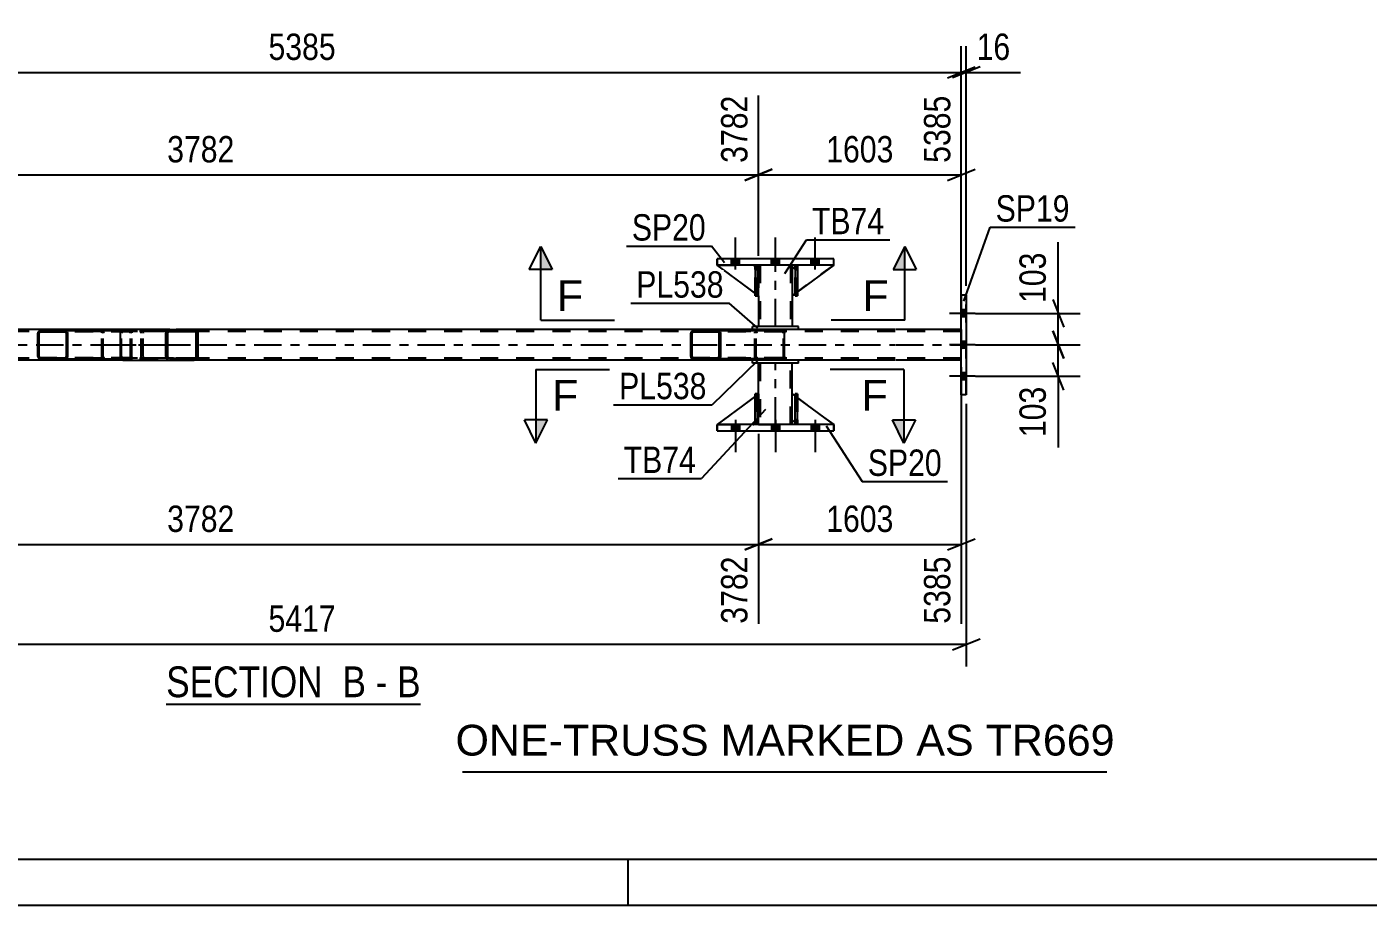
# Model space of a CAD drawing. Header units: millimetres. Extents: x 0 to 594, y 0 to 420.
# Drawn here: x 108.7 to 254.4, y 0 to 95.4 of the extents above; entities that cross this region are included whole.
import ezdxf

# ---------------------------------------------------------------- set-up
doc = ezdxf.new("R2010")
doc.units = ezdxf.units.MM
doc.linetypes.add('DXK_LINE_DOT2', pattern=[3.9198, 1.9599, -1.9599])
doc.linetypes.add('DXK_LINE_DOT3', pattern=[5.9187, 2.979, -0.9799, 0.9799, -0.9799])
doc.styles.add('Arial', font='arial.ttf', dxfattribs={"height": 0.2})
doc.styles.add('Arial Narrow', font='ARIALN.TTF', dxfattribs={"height": 0.2})

# ---------------------------------------------------------------- blocks, each defined once
blk = doc.blocks.new('Unknown-570345951-1135')
at = {"color": 5, "linetype": 'Continuous'}
for p, q in [((5, 5), (589, 5)), ((174, 0), (174, 5)), ((0, 0), (594, 0))]:
    blk.add_line(p, q, dxfattribs=at)
blk = doc.blocks.new('Unknown-570345951-12 - 5354')
at = {"color": 6, "linetype": 'Continuous'}
blk.add_line((123.8, 21.84), (151.44, 21.84), dxfattribs=at)
at = {"color": 0, "linetype": 'Continuous'}
for points in [[(141.91, 22.59), (141.91, 26.09), (123.8, 26.09), (123.8, 22.59)], [(145.51, 22.59), (145.51, 26.09), (142.96, 26.09), (142.96, 22.59)], [(147.84, 22.59), (147.84, 26.09), (146.56, 26.09), (146.56, 22.59)], [(151.44, 22.59), (151.44, 26.09), (148.89, 26.09), (148.89, 22.59)]]:
    blk.add_wipeout(points, dxfattribs=at)
at = {"color": 7, "linetype": 'Continuous', "style": 'Arial Narrow'}
for s, p in [('SECTION ', (123.8, 22.59)), ('B', (142.96, 22.59)), ('B', (148.89, 22.59)), ('-', (146.56, 22.59))]:
    blk.add_text(s, height=3.34, dxfattribs=at).set_placement(p)
blk = doc.blocks.new('Part-570345951-5423 - 5354')
at = {"color": 2, "linetype": 'Continuous'}
for p, q in [((192.5, 62.87), (187.5, 62.87)), ((187.5, 62.53), (187.5, 62.87)), ((192.5, 62.53), (192.5, 62.87)), ((192.5, 62.53), (187.5, 62.53))]:
    blk.add_line(p, q, dxfattribs=at)
blk = doc.blocks.new('Part-570345951-5364 - 5354')
at = {"linetype": 'Continuous'}
h = blk.add_hatch(dxfattribs=at)
h.set_pattern_fill('', scale=0.7, style=0, pattern_type=0)
h.set_pattern_definition([(45, (127.2339, 62.2849), (-1.5715, 1.5715), [])])
h.paths.add_polyline_path([(127.27, 62.13), (127.23, 62.28), (127.14, 62.41), (127.01, 62.5), (126.85, 62.53), (124.19, 62.53), (124.03, 62.5), (123.9, 62.41), (123.81, 62.28), (123.77, 62.13), (123.77, 59.6), (123.81, 59.45), (123.9, 59.32), (124.03, 59.23), (124.19, 59.2), (126.85, 59.2), (127.01, 59.23), (127.14, 59.32), (127.23, 59.45), (127.27, 59.6)])
h.paths.add_polyline_path([(127.04, 59.52), (126.99, 59.46), (126.93, 59.41), (126.85, 59.4), (124.19, 59.4), (124.11, 59.41), (124.05, 59.46), (124, 59.52), (123.98, 59.6), (123.98, 62.13), (124, 62.21), (124.05, 62.27), (124.11, 62.32), (124.19, 62.33), (126.85, 62.33), (126.93, 62.32), (126.99, 62.27), (127.04, 62.21), (127.06, 62.13), (127.06, 59.6)])
at = {"color": 2, "linetype": 'Continuous'}
for p, q in [((118.85, 62.13), (118.87, 62.28)), ((118.85, 59.6), (118.85, 62.13)), ((118.87, 62.28), (118.92, 62.41)), ((118.92, 62.41), (118.99, 62.5)), ((118.99, 62.5), (119.08, 62.53)), ((124.19, 62.53), (119.08, 62.53)), ((123.81, 62.28), (123.77, 62.13)), ((123.77, 59.6), (123.77, 62.13)), ((123.98, 62.13), (124, 62.21)), ((123.98, 59.6), (123.98, 62.13)), ((124, 62.21), (124.05, 62.27)), ((124.19, 62.53), (124.03, 62.5)), ((124.05, 62.27), (124.11, 62.32)), ((124.11, 62.32), (124.19, 62.33)), ((124.19, 62.53), (126.85, 62.53)), ((124.19, 62.33), (126.85, 62.33)), ((127.01, 62.5), (126.85, 62.53)), ((126.85, 62.33), (126.93, 62.32)), ((126.93, 62.32), (126.99, 62.27)), ((126.99, 62.27), (127.04, 62.21)), ((127.04, 62.21), (127.06, 62.13)), ((127.06, 59.6), (127.06, 62.13)), ((127.27, 62.13), (127.23, 62.28)), ((127.27, 59.6), (127.27, 62.13)), ((118.87, 59.45), (118.85, 59.6)), ((118.92, 59.32), (118.87, 59.45)), ((118.99, 59.23), (118.92, 59.32)), ((119.08, 59.2), (118.99, 59.23)), ((119.08, 59.2), (124.19, 59.2)), ((123.77, 59.6), (123.81, 59.45)), ((124, 59.52), (123.98, 59.6)), ((124.05, 59.46), (124, 59.52)), ((124.03, 59.23), (124.19, 59.2)), ((124.11, 59.41), (124.05, 59.46)), ((124.19, 59.4), (124.11, 59.41)), ((124.19, 59.4), (126.85, 59.4)), ((124.19, 59.2), (126.85, 59.2)), ((126.93, 59.41), (126.85, 59.4)), ((126.85, 59.2), (127.01, 59.23)), ((126.99, 59.46), (126.93, 59.41)), ((127.04, 59.52), (126.99, 59.46)), ((127.06, 59.6), (127.04, 59.52)), ((127.23, 59.45), (127.27, 59.6))]:
    blk.add_line(p, q, dxfattribs=at)
at = {"color": 7, "linetype": 'DXK_LINE_DOT2'}
for p, q in [((118.97, 62.21), (118.96, 62.13)), ((118.96, 59.6), (118.96, 62.13)), ((119, 62.27), (118.97, 62.21)), ((119.03, 62.32), (119, 62.27)), ((119.08, 62.33), (119.03, 62.32)), ((126.85, 62.33), (119.08, 62.33)), ((120.06, 62.33), (120.06, 62.53)), ((120.89, 62.53), (121.05, 62.5)), ((120.97, 62.32), (120.89, 62.33)), ((121.04, 62.27), (120.97, 62.32)), ((121.08, 62.21), (121.04, 62.27)), ((121.1, 62.13), (121.08, 62.21)), ((121.1, 59.6), (121.1, 62.13)), ((121.28, 62.28), (121.31, 62.13)), ((121.31, 59.6), (121.31, 62.13)), ((126.85, 62.53), (124.19, 62.53)), ((118.96, 59.6), (118.97, 59.52)), ((118.97, 59.52), (119, 59.46)), ((119, 59.46), (119.03, 59.41)), ((119.03, 59.41), (119.08, 59.4)), ((126.85, 59.4), (119.08, 59.4)), ((120.06, 59.2), (120.06, 59.4)), ((120.89, 59.4), (120.97, 59.41)), ((121.05, 59.23), (120.89, 59.2)), ((120.97, 59.41), (121.04, 59.46)), ((121.04, 59.46), (121.08, 59.52)), ((121.08, 59.52), (121.1, 59.6)), ((121.31, 59.6), (121.28, 59.45)), ((124.19, 59.2), (126.85, 59.2))]:
    blk.add_line(p, q, dxfattribs=at)
at = {"color": 7, "linetype": 'DXK_LINE_DOT3'}
blk.add_line((116.82, 60.87), (125.52, 60.87), dxfattribs=at)
at = {"color": 7, "linetype": 'DXK_LINE_DOT2'}
for centre, start, end in [((120.9, 62.12), 23.8494, 68.8059), ((120.9, 59.61), 291.1941, 336.1506)]:
    blk.add_arc(centre, 0.41, start, end, dxfattribs=at)
at = {"color": 2, "linetype": 'Continuous'}
for centre, start, end in [((124.18, 62.12), 111.1941, 156.1506), ((126.86, 62.12), 23.8494, 68.8059), ((124.18, 59.61), 203.8494, 248.8059), ((126.86, 59.61), 291.1941, 336.1506)]:
    blk.add_arc(centre, 0.41, start, end, dxfattribs=at)
blk = doc.blocks.new('Part-570345951-5375 - 5354')
at = {"color": 2, "linetype": 'Continuous'}
for p, q in [((188.16, 69.53), (188.16, 69.03)), ((191.83, 69.53), (191.83, 69.03)), ((188.16, 66.2), (188.16, 62.87)), ((191.83, 66.2), (191.83, 62.87))]:
    blk.add_line(p, q, dxfattribs=at)
at = {"color": 7, "linetype": 'DXK_LINE_DOT2'}
for p, q in [((191.83, 69.53), (188.16, 69.53)), ((188.16, 69.03), (188.16, 66.2)), ((188.36, 69.53), (188.36, 62.87)), ((191.63, 69.53), (191.63, 62.87)), ((191.83, 69.03), (191.83, 66.2)), ((191.83, 62.87), (188.16, 62.87))]:
    blk.add_line(p, q, dxfattribs=at)
at = {"color": 7, "linetype": 'DXK_LINE_DOT3'}
blk.add_line((190, 62.87), (190, 69.53), dxfattribs=at)
blk = doc.blocks.new('Part-570345951-5385 - 5354')
at = {"linetype": 'Continuous'}
h = blk.add_hatch(dxfattribs=at)
h.set_pattern_fill('', scale=0.7, style=0, pattern_type=0)
h.set_pattern_definition([(45, (113.0795, 62.2255), (-1.5715, 1.5715), [])])
h.paths.add_polyline_path([(113.1, 62.12), (113.08, 62.23), (113.02, 62.31), (112.93, 62.37), (112.82, 62.39), (110.14, 62.39), (110.03, 62.37), (109.94, 62.31), (109.88, 62.23), (109.86, 62.12), (109.86, 59.61), (109.88, 59.5), (109.94, 59.42), (110.03, 59.36), (110.14, 59.34), (112.82, 59.34), (112.93, 59.36), (113.02, 59.42), (113.08, 59.5), (113.1, 59.61)])
h.paths.add_polyline_path([(112.95, 59.56), (112.92, 59.51), (112.87, 59.48), (112.82, 59.47), (110.14, 59.47), (110.08, 59.48), (110.04, 59.51), (110.01, 59.56), (110, 59.61), (110, 62.12), (110.01, 62.17), (110.04, 62.22), (110.08, 62.25), (110.14, 62.26), (112.82, 62.26), (112.87, 62.25), (112.92, 62.22), (112.95, 62.17), (112.96, 62.12), (112.96, 59.61)])
at = {"color": 2, "linetype": 'Continuous'}
for p, q in [((109.88, 62.23), (109.86, 62.12)), ((109.86, 59.61), (109.86, 62.12)), ((110, 62.12), (110.01, 62.17)), ((110, 59.61), (110, 62.12)), ((110.01, 62.17), (110.04, 62.22)), ((110.14, 62.39), (110.03, 62.37)), ((110.04, 62.22), (110.08, 62.25)), ((110.08, 62.25), (110.14, 62.26)), ((110.14, 62.39), (112.82, 62.39)), ((110.14, 62.26), (112.82, 62.26)), ((118.91, 62.39), (112.82, 62.39)), ((112.93, 62.37), (112.82, 62.39)), ((112.82, 62.26), (112.87, 62.25)), ((112.87, 62.25), (112.92, 62.22)), ((112.92, 62.22), (112.95, 62.17)), ((112.95, 62.17), (112.96, 62.12)), ((112.96, 59.61), (112.96, 62.12)), ((113.1, 62.12), (113.08, 62.23)), ((113.1, 59.61), (113.1, 62.12)), ((109.86, 59.61), (109.88, 59.5)), ((110.01, 59.56), (110, 59.61)), ((110.04, 59.51), (110.01, 59.56)), ((110.03, 59.36), (110.14, 59.34)), ((110.08, 59.48), (110.04, 59.51)), ((110.14, 59.47), (110.08, 59.48)), ((110.14, 59.47), (112.82, 59.47)), ((110.14, 59.34), (112.82, 59.34)), ((112.87, 59.48), (112.82, 59.47)), ((112.82, 59.34), (112.93, 59.36)), ((112.82, 59.34), (118.91, 59.34)), ((112.92, 59.51), (112.87, 59.48)), ((112.95, 59.56), (112.92, 59.51)), ((112.96, 59.61), (112.95, 59.56)), ((113.08, 59.5), (113.1, 59.61))]:
    blk.add_line(p, q, dxfattribs=at)
at = {"color": 7, "linetype": 'DXK_LINE_DOT2'}
for p, q in [((112.82, 62.39), (110.14, 62.39)), ((119.77, 62.26), (110.14, 62.26)), ((116.81, 62.12), (116.83, 62.23)), ((116.81, 59.61), (116.81, 62.12)), ((116.97, 62.17), (116.95, 62.12)), ((116.95, 59.61), (116.95, 62.12)), ((117, 62.22), (116.97, 62.17)), ((116.99, 62.37), (117.1, 62.39)), ((117.04, 62.25), (117, 62.22)), ((117.1, 62.26), (117.04, 62.25)), ((119.77, 62.39), (118.91, 62.39)), ((119.77, 62.39), (119.88, 62.37)), ((119.83, 62.25), (119.77, 62.26)), ((119.88, 62.22), (119.83, 62.25)), ((119.91, 62.17), (119.88, 62.22)), ((119.92, 62.12), (119.91, 62.17)), ((119.92, 59.61), (119.92, 62.12)), ((120.04, 62.23), (120.06, 62.13)), ((120.06, 62.13), (120.06, 62.12)), ((120.06, 59.61), (120.06, 62.12)), ((119.77, 59.47), (110.14, 59.47)), ((110.14, 59.34), (112.82, 59.34)), ((116.83, 59.5), (116.81, 59.61)), ((116.95, 59.61), (116.97, 59.56)), ((116.97, 59.56), (117, 59.51)), ((117.1, 59.34), (116.99, 59.36)), ((117, 59.51), (117.01, 59.5)), ((117.01, 59.5), (117.04, 59.48)), ((117.04, 59.48), (117.1, 59.47)), ((119.77, 59.34), (118.91, 59.34)), ((119.77, 59.47), (119.83, 59.48)), ((119.88, 59.36), (119.77, 59.34)), ((119.83, 59.48), (119.88, 59.51)), ((119.88, 59.51), (119.91, 59.56)), ((119.91, 59.56), (119.92, 59.61)), ((120.06, 59.61), (120.04, 59.5))]:
    blk.add_line(p, q, dxfattribs=at)
at = {"color": 2, "linetype": 'Continuous'}
for centre, start, end in [((110.13, 62.11), 110.7583, 155.68), ((112.83, 62.11), 24.32, 69.2417), ((110.13, 59.62), 204.32, 249.2417), ((112.83, 59.62), 290.7583, 335.68)]:
    blk.add_arc(centre, 0.276, start, end, dxfattribs=at)
at = {"color": 7, "linetype": 'DXK_LINE_DOT2'}
for centre, start, end in [((117.09, 62.11), 110.7583, 155.68), ((119.79, 62.11), 24.32, 69.2417), ((117.09, 59.62), 204.32, 249.2417), ((119.79, 59.62), 290.7583, 335.68)]:
    blk.add_arc(centre, 0.276, start, end, dxfattribs=at)
blk = doc.blocks.new('Part-570345951-5377 - 5354')
at = {"linetype": 'Continuous'}
h = blk.add_hatch(dxfattribs=at)
h.set_pattern_fill('', scale=0.7, style=0, pattern_type=0)
h.set_pattern_definition([(45, (184.0246, 62.2255), (-1.5715, 1.5715), [])])
h.paths.add_polyline_path([(184.05, 62.12), (184.02, 62.23), (183.96, 62.31), (183.87, 62.37), (183.76, 62.39), (181.08, 62.39), (180.98, 62.37), (180.88, 62.31), (180.82, 62.23), (180.8, 62.12), (180.8, 59.61), (180.82, 59.5), (180.88, 59.42), (180.98, 59.36), (181.08, 59.34), (183.76, 59.34), (183.87, 59.36), (183.96, 59.42), (184.02, 59.5), (184.05, 59.61)])
h.paths.add_polyline_path([(183.89, 59.56), (183.86, 59.51), (183.82, 59.48), (183.76, 59.47), (181.08, 59.47), (181.03, 59.48), (180.98, 59.51), (180.95, 59.56), (180.94, 59.61), (180.94, 62.12), (180.95, 62.17), (180.98, 62.22), (181.03, 62.25), (181.08, 62.26), (183.76, 62.26), (183.82, 62.25), (183.86, 62.22), (183.89, 62.17), (183.9, 62.12), (183.9, 59.61)])
at = {"color": 2, "linetype": 'Continuous'}
for p, q in [((180.82, 62.23), (180.8, 62.12)), ((180.8, 59.61), (180.8, 62.12)), ((180.94, 62.12), (180.95, 62.17)), ((180.94, 59.61), (180.94, 62.12)), ((180.95, 62.17), (180.98, 62.22)), ((181.08, 62.39), (180.98, 62.37)), ((180.98, 62.22), (181.03, 62.25)), ((181.03, 62.25), (181.08, 62.26)), ((181.08, 62.39), (183.76, 62.39)), ((181.08, 62.26), (183.76, 62.26)), ((190.72, 62.39), (183.76, 62.39)), ((183.87, 62.37), (183.76, 62.39)), ((183.76, 62.26), (183.82, 62.25)), ((183.82, 62.25), (183.86, 62.22)), ((183.86, 62.22), (183.89, 62.17)), ((183.89, 62.17), (183.9, 62.12)), ((183.9, 59.61), (183.9, 62.12)), ((184.05, 62.12), (184.02, 62.23)), ((184.05, 59.61), (184.05, 62.12)), ((190.72, 62.39), (190.83, 62.37)), ((190.98, 62.23), (191, 62.12)), ((191, 59.61), (191, 62.12)), ((180.8, 59.61), (180.82, 59.5)), ((180.95, 59.56), (180.94, 59.61)), ((180.98, 59.51), (180.95, 59.56)), ((181.03, 59.48), (180.98, 59.51)), ((180.98, 59.36), (181.08, 59.34)), ((181.08, 59.47), (181.03, 59.48)), ((181.08, 59.47), (183.76, 59.47)), ((181.08, 59.34), (183.76, 59.34)), ((183.82, 59.48), (183.76, 59.47)), ((183.76, 59.34), (183.87, 59.36)), ((190.72, 59.34), (183.76, 59.34)), ((183.86, 59.51), (183.82, 59.48)), ((183.89, 59.56), (183.86, 59.51)), ((183.9, 59.61), (183.89, 59.56)), ((184.02, 59.5), (184.05, 59.61)), ((190.83, 59.36), (190.72, 59.34)), ((191, 59.61), (190.98, 59.5))]:
    blk.add_line(p, q, dxfattribs=at)
at = {"color": 7, "linetype": 'DXK_LINE_DOT2'}
for p, q in [((183.76, 62.39), (181.08, 62.39)), ((190.72, 62.26), (181.08, 62.26)), ((187.76, 62.12), (187.78, 62.23)), ((187.76, 59.61), (187.76, 62.12)), ((187.91, 62.17), (187.9, 62.12)), ((187.9, 59.61), (187.9, 62.12)), ((187.94, 62.22), (187.91, 62.17)), ((187.93, 62.37), (188.04, 62.39)), ((187.94, 62.22), (187.95, 62.23)), ((187.95, 62.23), (187.99, 62.25)), ((187.99, 62.25), (188.04, 62.26)), ((190.77, 62.25), (190.72, 62.26)), ((190.82, 62.22), (190.77, 62.25)), ((190.85, 62.17), (190.82, 62.22)), ((190.86, 62.12), (190.85, 62.17)), ((190.86, 59.61), (190.86, 62.12)), ((190.72, 59.47), (181.08, 59.47)), ((183.76, 59.34), (181.08, 59.34)), ((187.78, 59.5), (187.76, 59.61)), ((187.9, 59.61), (187.91, 59.56)), ((187.91, 59.56), (187.94, 59.51)), ((188.04, 59.34), (187.93, 59.36)), ((187.94, 59.51), (187.95, 59.5)), ((187.95, 59.5), (187.99, 59.48)), ((187.99, 59.48), (188.04, 59.47)), ((190.72, 59.47), (190.77, 59.48)), ((190.77, 59.48), (190.82, 59.51)), ((190.82, 59.51), (190.85, 59.56)), ((190.85, 59.56), (190.86, 59.61))]:
    blk.add_line(p, q, dxfattribs=at)
at = {"color": 2, "linetype": 'Continuous'}
for centre, start, end in [((181.07, 62.11), 110.7583, 155.68), ((183.77, 62.11), 24.32, 69.2417), ((190.73, 62.11), 24.32, 69.2417), ((181.07, 59.62), 204.32, 249.2417), ((183.77, 59.62), 290.7583, 335.68), ((190.73, 59.62), 290.7583, 335.68)]:
    blk.add_arc(centre, 0.276, start, end, dxfattribs=at)
at = {"color": 7, "linetype": 'DXK_LINE_DOT2'}
for centre, start, end in [((188.03, 62.11), 110.7583, 155.68), ((188.03, 59.62), 204.32, 249.2417)]:
    blk.add_arc(centre, 0.276, start, end, dxfattribs=at)
blk = doc.blocks.new('Part-570345951-5391 - 5354')
at = {"color": 2, "linetype": 'Continuous'}
for p, q in [((210.2, 66.28), (210.2, 66.28)), ((210.2, 66.28), (210.73, 66.28)), ((210.2, 55.45), (210.2, 66.28)), ((210.73, 66.28), (210.73, 55.45)), ((210.2, 55.45), (210.2, 55.45)), ((210.73, 55.45), (210.2, 55.45))]:
    blk.add_line(p, q, dxfattribs=at)
at = {"color": 7, "linetype": 'DXK_LINE_DOT2'}
for p, q in [((210.2, 66.28), (210.2, 55.45)), ((210.73, 55.45), (210.73, 66.28))]:
    blk.add_line(p, q, dxfattribs=at)
blk = doc.blocks.new('Part-570345951-5392 - 5354')
at = {"color": 7, "linetype": 'DXK_LINE_DOT2'}
for p, q in [((188.06, 55.53), (187.79, 55.53)), ((187.79, 52.7), (187.79, 55.53)), ((187.79, 52.2), (187.79, 55.53)), ((188.06, 55.53), (188.06, 52.7)), ((188.06, 52.2), (188.06, 55.53)), ((188.06, 52.7), (187.79, 52.7)), ((187.79, 52.2), (187.79, 52.7)), ((188.06, 52.7), (188.06, 52.2)), ((188.06, 52.2), (187.79, 52.2)), ((188.06, 52.2), (188.06, 52.2))]:
    blk.add_line(p, q, dxfattribs=at)
blk = doc.blocks.new('Part-570345951-5395 - 5354')
at = {"color": 2, "linetype": 'Continuous'}
for p, q in [((192.13, 69.33), (191.83, 69.03)), ((191.83, 69.03), (191.83, 66.2)), ((196.33, 69.53), (192.39, 66.61)), ((192.13, 66.42), (191.83, 66.2))]:
    blk.add_line(p, q, dxfattribs=at)
at = {"color": 7, "linetype": 'DXK_LINE_DOT2'}
for p, q in [((192.33, 69.53), (192.13, 69.33)), ((196.33, 69.53), (192.33, 69.53)), ((192.39, 66.61), (192.13, 66.42))]:
    blk.add_line(p, q, dxfattribs=at)
blk = doc.blocks.new('Part-570345951-5398 - 5354')
at = {"color": 7, "linetype": 'DXK_LINE_DOT2'}
for p, q in [((192.33, 69.53), (191.83, 69.03)), ((191.83, 66.2), (196.33, 69.53)), ((191.83, 69.03), (191.83, 66.2)), ((196.33, 69.53), (192.33, 69.53))]:
    blk.add_line(p, q, dxfattribs=at)
blk = doc.blocks.new('Part-570345951-5401 - 5354')
at = {"color": 2, "linetype": 'Continuous'}
for p, q in [((187.79, 66.47), (183.66, 69.53)), ((187.79, 69.4), (187.66, 69.53)), ((188.16, 69.03), (188.06, 69.14)), ((188.16, 69.03), (188.16, 69.03)), ((188.16, 66.2), (188.16, 69.03)), ((188.06, 66.28), (188.16, 66.2)), ((188.16, 66.2), (188.16, 66.2))]:
    blk.add_line(p, q, dxfattribs=at)
at = {"color": 7, "linetype": 'DXK_LINE_DOT2'}
for p, q in [((187.66, 69.53), (183.66, 69.53)), ((187.66, 69.53), (188.16, 69.03)), ((188.06, 69.14), (187.79, 69.4)), ((188.16, 69.03), (188.16, 66.2)), ((188.06, 66.28), (187.79, 66.47))]:
    blk.add_line(p, q, dxfattribs=at)
blk = doc.blocks.new('Part-570345951-5404 - 5354')
at = {"color": 7, "linetype": 'DXK_LINE_DOT2'}
for p, q in [((188.16, 66.2), (183.66, 69.53)), ((183.66, 69.53), (187.66, 69.53)), ((187.66, 69.53), (188.16, 69.03)), ((188.16, 69.03), (187.66, 69.53)), ((188.16, 69.03), (188.16, 66.2)), ((188.16, 69.03), (188.16, 69.03)), ((188.16, 69.03), (188.16, 66.2))]:
    blk.add_line(p, q, dxfattribs=at)
blk = doc.blocks.new('Part-570345951-5405 - 5354')
at = {"color": 2, "linetype": 'Continuous'}
for p, q in [((192.39, 69.53), (192.13, 69.53)), ((192.13, 69.53), (192.13, 66.2)), ((192.39, 69.53), (192.39, 69.53)), ((192.39, 69.53), (192.39, 66.2)), ((192.39, 66.2), (192.13, 66.2))]:
    blk.add_line(p, q, dxfattribs=at)
at = {"color": 7, "linetype": 'DXK_LINE_DOT2'}
for p, q in [((192.13, 69.03), (192.13, 69.53)), ((192.39, 69.03), (192.13, 69.03)), ((192.13, 69.03), (192.13, 66.2)), ((192.39, 69.03), (192.39, 69.53)), ((192.39, 69.53), (192.39, 69.53)), ((192.39, 66.2), (192.39, 69.03))]:
    blk.add_line(p, q, dxfattribs=at)
blk = doc.blocks.new('Part-570345951-5406 - 5354')
at = {"color": 2, "linetype": 'Continuous'}
for p, q in [((188.06, 69.53), (187.79, 69.53)), ((187.79, 69.53), (187.79, 66.2)), ((188.06, 69.53), (188.06, 69.53)), ((188.06, 69.53), (188.06, 66.2)), ((188.06, 66.2), (187.79, 66.2))]:
    blk.add_line(p, q, dxfattribs=at)
at = {"color": 7, "linetype": 'DXK_LINE_DOT2'}
for p, q in [((187.79, 69.03), (187.79, 69.53)), ((188.06, 69.03), (187.79, 69.03)), ((187.79, 69.03), (187.79, 66.2)), ((188.06, 69.03), (188.06, 69.53)), ((188.06, 69.53), (188.06, 69.53)), ((188.06, 66.2), (188.06, 69.03))]:
    blk.add_line(p, q, dxfattribs=at)
blk = doc.blocks.new('Part-570345951-5407 - 5354')
at = {"color": 7, "linetype": 'DXK_LINE_DOT2'}
for p, q in [((192.13, 69.03), (192.13, 69.53)), ((192.13, 69.53), (192.13, 69.53)), ((192.13, 69.53), (192.13, 66.2)), ((192.39, 69.53), (192.13, 69.53)), ((192.13, 66.2), (192.13, 69.03)), ((192.13, 69.03), (192.39, 69.03)), ((192.39, 69.03), (192.39, 69.53)), ((192.39, 66.2), (192.39, 69.53)), ((192.39, 69.03), (192.39, 66.2)), ((192.13, 66.2), (192.39, 66.2))]:
    blk.add_line(p, q, dxfattribs=at)
blk = doc.blocks.new('Part-570345951-5408 - 5354')
at = {"color": 7, "linetype": 'DXK_LINE_DOT2'}
for p, q in [((187.79, 69.03), (187.79, 69.53)), ((187.79, 69.53), (187.79, 69.53)), ((187.79, 69.53), (187.79, 66.2)), ((188.06, 69.53), (187.79, 69.53)), ((187.79, 66.2), (187.79, 69.03)), ((187.79, 69.03), (188.06, 69.03)), ((188.06, 69.03), (188.06, 69.53)), ((188.06, 66.2), (188.06, 69.53)), ((188.06, 69.03), (188.06, 66.2)), ((187.79, 66.2), (188.06, 66.2))]:
    blk.add_line(p, q, dxfattribs=at)
blk = doc.blocks.new('Bolt-570345951-5477 - 5354')
at = {"linetype": 'Continuous'}
for points in [[(185.23, 69.53), (186.1, 69.53), (186.1, 70.2), (185.23, 70.2)], [(185.23, 69.53), (186.1, 69.53), (186.1, 70.2), (185.23, 70.2)], [(185.23, 69.53), (186.1, 69.53), (186.1, 70.2), (185.23, 70.2)], [(189.56, 69.53), (190.43, 69.53), (190.43, 70.2), (189.56, 70.2)], [(189.56, 69.53), (190.43, 69.53), (190.43, 70.2), (189.56, 70.2)], [(193.9, 69.53), (194.76, 69.53), (194.76, 70.2), (193.9, 70.2)], [(193.9, 69.53), (194.76, 69.53), (194.76, 70.2), (193.9, 70.2)], [(193.9, 69.53), (194.76, 69.53), (194.76, 70.2), (193.9, 70.2)]]:
    blk.add_hatch(color=1, dxfattribs=at).paths.add_polyline_path(points)
at = {"color": 1, "linetype": 'Continuous'}
for p, q in [((185.66, 69.03), (185.66, 72.53)), ((185.66, 69.03), (185.66, 72.53)), ((185.66, 69.03), (185.66, 72.53)), ((190, 69.03), (190, 72.53)), ((190, 69.03), (190, 72.53)), ((194.33, 69.03), (194.33, 72.53)), ((194.33, 69.03), (194.33, 72.53)), ((194.33, 69.03), (194.33, 72.53)), ((185.23, 69.53), (185.23, 70.2)), ((185.23, 69.53), (185.23, 70.2)), ((185.23, 69.53), (185.23, 70.2)), ((186.1, 69.53), (186.1, 70.2)), ((186.1, 69.53), (186.1, 70.2)), ((186.1, 69.53), (186.1, 70.2)), ((189.56, 69.53), (189.56, 70.2)), ((189.56, 69.53), (189.56, 70.2)), ((190.43, 69.53), (190.43, 70.2)), ((190.43, 69.53), (190.43, 70.2)), ((193.9, 69.53), (193.9, 70.2)), ((193.9, 69.53), (193.9, 70.2)), ((193.9, 69.53), (193.9, 70.2)), ((194.76, 69.53), (194.76, 70.2)), ((194.76, 69.53), (194.76, 70.2)), ((194.76, 69.53), (194.76, 70.2))]:
    blk.add_line(p, q, dxfattribs=at)
blk = doc.blocks.new('Part-570345951-5413 - 5354')
at = {"color": 2, "linetype": 'Continuous'}
for p, q in [((188.16, 55.53), (188.16, 58.87)), ((191.83, 55.53), (191.83, 58.87)), ((188.16, 52.2), (188.16, 52.7)), ((191.83, 52.2), (191.83, 52.7))]:
    blk.add_line(p, q, dxfattribs=at)
at = {"color": 7, "linetype": 'DXK_LINE_DOT2'}
for p, q in [((191.83, 58.87), (188.16, 58.87)), ((188.36, 58.87), (188.36, 52.2)), ((191.63, 52.2), (191.63, 58.87)), ((188.16, 52.7), (188.16, 55.53)), ((191.83, 52.7), (191.83, 55.53)), ((188.16, 52.2), (191.83, 52.2))]:
    blk.add_line(p, q, dxfattribs=at)
at = {"color": 7, "linetype": 'DXK_LINE_DOT3'}
blk.add_line((190, 52.2), (190, 58.87), dxfattribs=at)
blk = doc.blocks.new('Bolt-570345951-5478 - 5354')
at = {"linetype": 'Continuous'}
for points in [[(186.1, 52.2), (185.23, 52.2), (185.23, 51.53), (186.1, 51.53)], [(186.1, 52.2), (185.23, 52.2), (185.23, 51.53), (186.1, 51.53)], [(186.1, 52.2), (185.23, 52.2), (185.23, 51.53), (186.1, 51.53)], [(190.43, 52.2), (189.56, 52.2), (189.56, 51.53), (190.43, 51.53)], [(190.43, 52.2), (189.56, 52.2), (189.56, 51.53), (190.43, 51.53)], [(194.76, 52.2), (193.9, 52.2), (193.9, 51.53), (194.76, 51.53)], [(194.76, 52.2), (193.9, 52.2), (193.9, 51.53), (194.76, 51.53)], [(194.76, 52.2), (193.9, 52.2), (193.9, 51.53), (194.76, 51.53)]]:
    blk.add_hatch(color=1, dxfattribs=at).paths.add_polyline_path(points)
at = {"color": 1, "linetype": 'Continuous'}
for p, q in [((185.66, 52.7), (185.66, 49.2)), ((185.66, 52.7), (185.66, 49.2)), ((185.66, 52.7), (185.66, 49.2)), ((190, 52.7), (190, 49.2)), ((190, 52.7), (190, 49.2)), ((194.33, 52.7), (194.33, 49.2)), ((194.33, 52.7), (194.33, 49.2)), ((194.33, 52.7), (194.33, 49.2)), ((185.23, 52.2), (185.23, 51.53)), ((185.23, 52.2), (185.23, 51.53)), ((185.23, 52.2), (185.23, 51.53)), ((186.1, 52.2), (186.1, 51.53)), ((186.1, 52.2), (186.1, 51.53)), ((186.1, 52.2), (186.1, 51.53)), ((189.56, 52.2), (189.56, 51.53)), ((189.56, 52.2), (189.56, 51.53)), ((190.43, 52.2), (190.43, 51.53)), ((190.43, 52.2), (190.43, 51.53)), ((193.9, 52.2), (193.9, 51.53)), ((193.9, 52.2), (193.9, 51.53)), ((193.9, 52.2), (193.9, 51.53)), ((194.76, 52.2), (194.76, 51.53)), ((194.76, 52.2), (194.76, 51.53)), ((194.76, 52.2), (194.76, 51.53))]:
    blk.add_line(p, q, dxfattribs=at)
blk = doc.blocks.new('Part-570345951-5418 - 5354')
at = {"color": 2, "linetype": 'Continuous'}
for p, q in [((192.5, 59.2), (187.5, 59.2)), ((187.5, 58.87), (187.5, 59.2)), ((192.5, 58.87), (187.5, 58.87)), ((192.5, 58.87), (192.5, 59.2))]:
    blk.add_line(p, q, dxfattribs=at)
blk = doc.blocks.new('Part-570345951-5426 - 5354')
at = {"color": 7, "linetype": 'DXK_LINE_DOT2'}
for p, q in [((191.83, 52.7), (191.83, 55.53)), ((191.83, 55.53), (196.33, 52.2)), ((192.33, 52.2), (191.83, 52.7)), ((196.33, 52.2), (192.33, 52.2))]:
    blk.add_line(p, q, dxfattribs=at)
blk = doc.blocks.new('Part-570345951-5429 - 5354')
at = {"color": 7, "linetype": 'DXK_LINE_DOT2'}
for p, q in [((188.06, 55.45), (187.79, 55.26)), ((188.16, 52.7), (188.16, 55.53)), ((188.16, 52.7), (187.66, 52.2)), ((188.06, 52.59), (187.79, 52.33)), ((183.66, 52.2), (187.66, 52.2))]:
    blk.add_line(p, q, dxfattribs=at)
at = {"color": 2, "linetype": 'Continuous'}
for p, q in [((188.16, 55.53), (188.06, 55.45)), ((188.16, 52.7), (188.16, 55.53)), ((187.79, 55.26), (183.66, 52.2)), ((188.16, 52.7), (188.06, 52.59)), ((188.16, 52.7), (188.16, 52.7)), ((187.79, 52.33), (187.66, 52.2))]:
    blk.add_line(p, q, dxfattribs=at)
blk = doc.blocks.new('Part-570345951-5432 - 5354')
at = {"color": 7, "linetype": 'DXK_LINE_DOT2'}
for p, q in [((188.16, 55.53), (183.66, 52.2)), ((188.16, 52.7), (188.16, 55.53)), ((188.16, 55.53), (188.16, 52.7)), ((187.66, 52.2), (188.16, 52.7)), ((188.16, 52.7), (187.66, 52.2)), ((188.16, 52.7), (188.16, 52.7)), ((183.66, 52.2), (187.66, 52.2))]:
    blk.add_line(p, q, dxfattribs=at)
blk = doc.blocks.new('Part-570345951-5433 - 5354')
at = {"color": 2, "linetype": 'Continuous'}
for p, q in [((192.13, 52.2), (192.13, 55.53)), ((192.13, 55.53), (192.39, 55.53)), ((192.39, 52.2), (192.39, 55.53)), ((192.13, 52.2), (192.13, 52.2)), ((192.39, 52.2), (192.13, 52.2))]:
    blk.add_line(p, q, dxfattribs=at)
at = {"color": 7, "linetype": 'DXK_LINE_DOT2'}
for p, q in [((192.13, 55.53), (192.13, 52.7)), ((192.39, 52.7), (192.39, 55.53)), ((192.13, 52.7), (192.13, 52.2)), ((192.13, 52.7), (192.39, 52.7)), ((192.39, 52.2), (192.39, 52.7)), ((192.39, 52.2), (192.39, 52.2))]:
    blk.add_line(p, q, dxfattribs=at)
blk = doc.blocks.new('Part-570345951-5434 - 5354')
at = {"color": 2, "linetype": 'Continuous'}
for p, q in [((187.79, 52.2), (187.79, 55.53)), ((187.79, 55.53), (188.06, 55.53)), ((188.06, 52.2), (188.06, 55.53)), ((187.79, 52.2), (187.79, 52.2)), ((188.06, 52.2), (187.79, 52.2))]:
    blk.add_line(p, q, dxfattribs=at)
at = {"color": 7, "linetype": 'DXK_LINE_DOT2'}
for p, q in [((187.79, 55.53), (187.79, 52.7)), ((188.06, 52.7), (188.06, 55.53)), ((187.79, 52.7), (187.79, 52.2)), ((187.79, 52.7), (188.06, 52.7)), ((188.06, 52.2), (188.06, 52.7)), ((188.06, 52.2), (188.06, 52.2))]:
    blk.add_line(p, q, dxfattribs=at)
blk = doc.blocks.new('Part-570345951-5435 - 5354')
at = {"color": 7, "linetype": 'DXK_LINE_DOT2'}
for p, q in [((192.39, 55.53), (192.13, 55.53)), ((192.13, 52.7), (192.13, 55.53)), ((192.13, 52.2), (192.13, 55.53)), ((192.39, 55.53), (192.39, 52.7)), ((192.39, 52.2), (192.39, 55.53)), ((192.39, 52.7), (192.13, 52.7)), ((192.13, 52.2), (192.13, 52.7)), ((192.39, 52.7), (192.39, 52.2)), ((192.39, 52.2), (192.13, 52.2)), ((192.39, 52.2), (192.39, 52.2))]:
    blk.add_line(p, q, dxfattribs=at)
blk = doc.blocks.new('Part-570345951-5440 - 5354')
at = {"color": 2, "linetype": 'Continuous'}
for p, q in [((74.06, 62.53), (66.96, 62.53)), ((119.08, 62.53), (74.16, 62.53)), ((187.5, 62.53), (126.85, 62.53)), ((203, 62.53), (192.5, 62.53)), ((210.2, 62.53), (203.1, 62.53)), ((74.06, 59.2), (66.96, 59.2)), ((119.08, 59.2), (74.16, 59.2)), ((187.5, 59.2), (126.85, 59.2)), ((203, 59.2), (192.5, 59.2)), ((210.2, 59.2), (203.1, 59.2))]:
    blk.add_line(p, q, dxfattribs=at)
at = {"color": 7, "linetype": 'DXK_LINE_DOT2'}
for p, q in [((66.96, 62.53), (66.96, 59.2)), ((74.06, 62.33), (66.96, 62.33)), ((203, 62.33), (74.16, 62.33)), ((126.85, 62.53), (119.08, 62.53)), ((192.5, 62.53), (187.5, 62.53)), ((210.2, 62.33), (203.1, 62.33)), ((210.2, 62.53), (210.2, 59.2)), ((74.06, 59.4), (66.96, 59.4)), ((203, 59.4), (74.16, 59.4)), ((126.85, 59.2), (119.08, 59.2)), ((192.5, 59.2), (187.5, 59.2)), ((210.2, 59.4), (203.1, 59.4))]:
    blk.add_line(p, q, dxfattribs=at)
at = {"color": 7, "linetype": 'DXK_LINE_DOT3'}
for p, q in [((66.96, 60.87), (74.06, 60.87)), ((74.16, 60.87), (203, 60.87)), ((203.1, 60.87), (210.2, 60.87))]:
    blk.add_line(p, q, dxfattribs=at)
blk = doc.blocks.new('Part-570345951-5445 - 5354')
at = {"color": 2, "linetype": 'Continuous'}
for p, q in [((196.33, 70.2), (183.66, 70.2)), ((183.66, 69.53), (183.66, 70.2)), ((196.33, 69.53), (196.33, 70.2)), ((196.33, 69.53), (183.66, 69.53))]:
    blk.add_line(p, q, dxfattribs=at)
at = {"color": 7, "linetype": 'DXK_LINE_DOT2'}
for p, q in [((183.66, 70.2), (183.66, 69.53)), ((196.33, 69.53), (196.33, 70.2))]:
    blk.add_line(p, q, dxfattribs=at)
blk = doc.blocks.new('Part-570345951-5450 - 5354')
at = {"color": 2, "linetype": 'Continuous'}
for p, q in [((183.66, 51.53), (183.66, 52.2)), ((196.33, 52.2), (183.66, 52.2)), ((183.66, 51.53), (196.33, 51.53)), ((196.33, 51.53), (196.33, 52.2))]:
    blk.add_line(p, q, dxfattribs=at)
at = {"color": 7, "linetype": 'DXK_LINE_DOT2'}
for p, q in [((183.66, 52.2), (183.66, 51.53)), ((196.33, 52.2), (196.33, 51.53))]:
    blk.add_line(p, q, dxfattribs=at)
blk = doc.blocks.new('Part-570345951-5453 - 5354')
at = {"color": 2, "linetype": 'Continuous'}
for p, q in [((191.83, 52.7), (191.83, 55.53)), ((192.13, 55.31), (191.83, 55.53)), ((196.33, 52.2), (192.39, 55.12)), ((192.13, 52.4), (191.83, 52.7))]:
    blk.add_line(p, q, dxfattribs=at)
at = {"color": 7, "linetype": 'DXK_LINE_DOT2'}
for p, q in [((192.39, 55.12), (192.13, 55.31)), ((192.33, 52.2), (192.13, 52.4)), ((196.33, 52.2), (192.33, 52.2)), ((196.33, 52.2), (196.33, 52.2)), ((196.33, 52.2), (196.33, 52.2))]:
    blk.add_line(p, q, dxfattribs=at)
blk = doc.blocks.new('Bolt-570345951-5474 - 5354')
at = {"linetype": 'Continuous'}
for points in [[(210.73, 63.92), (210.73, 64.65), (210.2, 64.65), (210.2, 63.92)], [(210.73, 63.92), (210.73, 64.65), (210.2, 64.65), (210.2, 63.92)], [(210.73, 63.92), (210.73, 64.65), (210.2, 64.65), (210.2, 63.92)], [(210.73, 60.5), (210.73, 61.23), (210.2, 61.23), (210.2, 60.5)], [(210.73, 60.5), (210.73, 61.23), (210.2, 61.23), (210.2, 60.5)], [(210.73, 57.08), (210.73, 57.82), (210.2, 57.82), (210.2, 57.08)], [(210.73, 57.08), (210.73, 57.82), (210.2, 57.82), (210.2, 57.08)], [(210.73, 57.08), (210.73, 57.82), (210.2, 57.82), (210.2, 57.08)]]:
    blk.add_hatch(color=1, dxfattribs=at).paths.add_polyline_path(points)
at = {"color": 1, "linetype": 'Continuous'}
for p, q in [((211.7, 64.28), (208.93, 64.28)), ((211.7, 64.28), (208.93, 64.28)), ((211.7, 64.28), (208.93, 64.28)), ((210.73, 64.65), (210.2, 64.65)), ((210.73, 64.65), (210.2, 64.65)), ((210.73, 64.65), (210.2, 64.65)), ((210.73, 63.92), (210.2, 63.92)), ((210.73, 63.92), (210.2, 63.92)), ((210.73, 63.92), (210.2, 63.92)), ((210.73, 61.23), (210.2, 61.23)), ((210.73, 61.23), (210.2, 61.23)), ((211.7, 60.87), (208.93, 60.87)), ((211.7, 60.87), (208.93, 60.87)), ((210.73, 60.5), (210.2, 60.5)), ((210.73, 60.5), (210.2, 60.5)), ((211.7, 57.45), (208.93, 57.45)), ((211.7, 57.45), (208.93, 57.45)), ((211.7, 57.45), (208.93, 57.45)), ((210.73, 57.82), (210.2, 57.82)), ((210.73, 57.82), (210.2, 57.82)), ((210.73, 57.82), (210.2, 57.82)), ((210.73, 57.08), (210.2, 57.08)), ((210.73, 57.08), (210.2, 57.08)), ((210.73, 57.08), (210.2, 57.08))]:
    blk.add_line(p, q, dxfattribs=at)
blk = doc.blocks.new('StraightDimension-570345951-5584 - 5354')
at = {"color": 7, "linetype": 'Continuous'}
for p, q in [((220.73, 64.28), (220.73, 72.02)), ((220.73, 64.28), (220.73, 72.02)), ((220.13, 65.78), (221.33, 62.78)), ((211.73, 64.28), (223.13, 64.28)), ((220.73, 60.87), (220.73, 64.28)), ((221.33, 59.37), (220.13, 62.37)), ((211.73, 60.87), (223.13, 60.87))]:
    blk.add_line(p, q, dxfattribs=at)
at = {"color": 0}
blk.add_wipeout([(219.98, 71.49), (215.78, 71.49), (215.78, 64.81), (219.98, 64.81)], dxfattribs=at)
at = {"color": 3, "style": 'Arial Narrow'}
blk.add_text('103', height=2.863, rotation=90.0002, dxfattribs=at).set_placement((219.38, 65.41))
blk = doc.blocks.new('StraightDimension-570345951-5520 - 5354')
at = {"color": 7, "linetype": 'Continuous'}
for p, q in [((188.16, 70.53), (188.16, 87.94)), ((210.2, 63.53), (210.2, 87.94)), ((189.66, 79.93), (186.66, 78.73)), ((188.16, 79.33), (210.2, 79.33)), ((208.7, 78.73), (211.7, 79.93))]:
    blk.add_line(p, q, dxfattribs=at)
at = {"color": 0}
blk.add_wipeout([(203.44, 80.08), (203.44, 84.28), (194.92, 84.28), (194.92, 80.08)], dxfattribs=at)
at = {"color": 3, "style": 'Arial Narrow'}
blk.add_text('1603', height=2.863, dxfattribs=at).set_placement((195.52, 80.68))
at = {"color": 0, "linetype": 'Continuous'}
blk.add_wipeout([(209.6, 88.54), (205.4, 88.54), (205.4, 80.03), (209.6, 80.03)], dxfattribs=at)
at = {"color": 3, "linetype": 'Continuous', "style": 'Arial Narrow'}
blk.add_text('5385', height=2.863, rotation=90.0002, dxfattribs=at).set_placement((209, 80.63))
blk = doc.blocks.new('StraightDimension-570345951-5542 - 5354')
at = {"color": 7, "linetype": 'Continuous'}
for p, q in [((210.2, 58.2), (210.2, 30.57)), ((188.16, 51.2), (188.16, 30.57)), ((189.66, 39.79), (186.66, 38.59)), ((208.7, 38.59), (211.7, 39.79)), ((188.16, 39.19), (210.2, 39.19))]:
    blk.add_line(p, q, dxfattribs=at)
at = {"color": 0}
blk.add_wipeout([(203.44, 39.94), (203.44, 44.14), (194.92, 44.14), (194.92, 39.94)], dxfattribs=at)
at = {"color": 3, "style": 'Arial Narrow'}
blk.add_text('1603', height=2.863, dxfattribs=at).set_placement((195.52, 40.54))
at = {"color": 0, "linetype": 'Continuous'}
blk.add_wipeout([(209.6, 38.49), (205.4, 38.49), (205.4, 29.97), (209.6, 29.97)], dxfattribs=at)
at = {"color": 3, "linetype": 'Continuous', "style": 'Arial Narrow'}
blk.add_text('5385', height=2.863, rotation=90.0002, dxfattribs=at).set_placement((209, 30.57))
blk = doc.blocks.new('StraightDimension-570345951-5547 - 5354')
at = {"color": 7, "linetype": 'Continuous'}
for p, q in [((66.96, 58.2), (66.96, 36.06)), ((188.16, 51.2), (188.16, 30.57)), ((68.46, 39.79), (65.46, 38.59)), ((186.66, 38.59), (189.66, 39.79)), ((66.96, 39.19), (188.16, 39.19))]:
    blk.add_line(p, q, dxfattribs=at)
at = {"color": 0}
blk.add_wipeout([(131.82, 39.94), (131.82, 44.14), (123.31, 44.14), (123.31, 39.94)], dxfattribs=at)
at = {"color": 3, "style": 'Arial Narrow'}
blk.add_text('3782', height=2.863, dxfattribs=at).set_placement((123.91, 40.54))
at = {"color": 0, "linetype": 'Continuous'}
for points in [[(66.36, 38.49), (62.16, 38.49), (62.16, 35.46), (66.36, 35.46)], [(187.56, 38.49), (183.36, 38.49), (183.36, 29.97), (187.56, 29.97)]]:
    blk.add_wipeout(points, dxfattribs=at)
at = {"color": 3, "linetype": 'Continuous', "style": 'Arial Narrow'}
for s, height, p in [('0', 2.86, (65.76, 36.06)), ('3782', 2.863, (186.96, 30.57))]:
    blk.add_text(s, height=height, rotation=90.0002, dxfattribs=at).set_placement(p)
blk = doc.blocks.new('StraightDimension-570345951-5563 - 5354')
at = {"color": 7, "linetype": 'Continuous'}
for p, q in [((210.2, 67.28), (210.2, 93.31)), ((66.96, 90.46), (210.2, 90.46)), ((208.7, 89.86), (211.7, 91.06))]:
    blk.add_line(p, q, dxfattribs=at)
at = {"color": 0}
blk.add_wipeout([(142.83, 91.21), (142.83, 95.41), (134.32, 95.41), (134.32, 91.21)], dxfattribs=at)
at = {"color": 3, "style": 'Arial Narrow'}
blk.add_text('5385', height=2.863, dxfattribs=at).set_placement((134.92, 91.81))
blk = doc.blocks.new('StraightDimension-570345951-5525 - 5354')
at = {"color": 7, "linetype": 'Continuous'}
for p, q in [((188.16, 70.53), (188.16, 87.94)), ((66.96, 63.53), (66.96, 82.45)), ((68.46, 79.93), (65.46, 78.73)), ((66.96, 79.33), (188.16, 79.33)), ((186.66, 78.73), (189.66, 79.93))]:
    blk.add_line(p, q, dxfattribs=at)
at = {"color": 0}
blk.add_wipeout([(131.82, 80.08), (131.82, 84.28), (123.31, 84.28), (123.31, 80.08)], dxfattribs=at)
at = {"color": 3, "style": 'Arial Narrow'}
blk.add_text('3782', height=2.863, dxfattribs=at).set_placement((123.91, 80.68))
at = {"color": 0, "linetype": 'Continuous'}
for points in [[(187.56, 88.54), (183.36, 88.54), (183.36, 80.03), (187.56, 80.03)], [(66.36, 83.05), (62.16, 83.05), (62.16, 80.03), (66.36, 80.03)]]:
    blk.add_wipeout(points, dxfattribs=at)
at = {"color": 3, "linetype": 'Continuous', "style": 'Arial Narrow'}
for s, height, p in [('3782', 2.863, (186.96, 80.63)), ('0', 2.86, (65.76, 80.63))]:
    blk.add_text(s, height=height, rotation=90.0002, dxfattribs=at).set_placement(p)
blk = doc.blocks.new('StraightDimension-570345951-5531 - 5354')
at = {"color": 7, "linetype": 'Continuous'}
for p, q in [((210.73, 54.45), (210.73, 25.94)), ((66.43, 28.34), (210.73, 28.34)), ((209.23, 27.74), (212.23, 28.94))]:
    blk.add_line(p, q, dxfattribs=at)
at = {"color": 0}
blk.add_wipeout([(142.83, 29.09), (142.83, 33.29), (134.32, 33.29), (134.32, 29.09)], dxfattribs=at)
at = {"color": 3, "style": 'Arial Narrow'}
blk.add_text('5417', height=2.863, dxfattribs=at).set_placement((134.92, 29.69))
blk = doc.blocks.new('StraightDimension-570345951-5553 - 5354')
at = {"color": 7, "linetype": 'Continuous'}
for p, q in [((210.2, 67.28), (210.2, 93.31)), ((210.73, 67.28), (210.73, 93.31)), ((208.7, 89.86), (211.7, 91.06)), ((212.23, 91.06), (209.23, 89.86)), ((210.2, 90.46), (210.73, 90.46)), ((210.73, 90.46), (216.64, 90.46)), ((210.73, 90.46), (216.64, 90.46))]:
    blk.add_line(p, q, dxfattribs=at)
at = {"color": 0}
blk.add_wipeout([(216.11, 91.21), (216.11, 95.41), (211.26, 95.41), (211.26, 91.21)], dxfattribs=at)
at = {"color": 3, "style": 'Arial Narrow'}
blk.add_text('16', height=2.863, dxfattribs=at).set_placement((211.86, 91.81))
blk = doc.blocks.new('StraightDimension-570345951-5592 - 5354')
at = {"color": 7, "linetype": 'Continuous'}
for p, q in [((220.13, 62.37), (221.33, 59.37)), ((211.73, 60.87), (223.13, 60.87)), ((220.73, 57.45), (220.73, 60.87)), ((221.33, 55.95), (220.13, 58.95)), ((211.73, 57.45), (223.13, 57.45)), ((220.73, 57.45), (220.73, 49.71)), ((220.73, 57.45), (220.73, 49.71))]:
    blk.add_line(p, q, dxfattribs=at)
at = {"color": 0}
blk.add_wipeout([(219.98, 56.92), (215.78, 56.92), (215.78, 50.24), (219.98, 50.24)], dxfattribs=at)
at = {"color": 3, "style": 'Arial Narrow'}
blk.add_text('103', height=2.863, rotation=90.0002, dxfattribs=at).set_placement((219.38, 50.84))
blk = doc.blocks.new('Unknown-570345951-12299')
at = {"color": 7, "linetype": 'Continuous'}
blk.add_line((156, 14.5), (226, 14.5), dxfattribs=at)
at = {"color": 7, "style": 'Arial'}
blk.add_text('ONE-TRUSS MARKED AS TR669', height=3.3428, dxfattribs=at).set_placement((155.24, 16.25))
blk = doc.blocks.new('Mark-570345951-5387 - 5354')
at = {"color": 0}
blk.add_wipeout([(221.97, 74.25), (221.97, 77.25), (213.93, 77.25), (213.93, 74.25)], dxfattribs=at)
blk.add_wipeout([(221.97, 74.25), (221.97, 77.25), (213.93, 77.25), (213.93, 74.25)], dxfattribs=at)
at = {"color": 30, "linetype": 'Continuous'}
for p, q in [((210.46, 65.61), (213.33, 73.65)), ((213.33, 73.65), (222.57, 73.65))]:
    blk.add_line(p, q, dxfattribs=at)
at = {"color": 3, "style": 'Arial Narrow'}
blk.add_text('SP19', height=2.863, dxfattribs=at).set_placement((213.93, 74.25))
blk = doc.blocks.new('Mark-570345951-5371 - 5354')
at = {"color": 0}
blk.add_wipeout([(201.82, 72.88), (201.82, 75.88), (193.97, 75.88), (193.97, 72.88)], dxfattribs=at)
blk.add_wipeout([(201.82, 72.88), (201.82, 75.88), (193.97, 75.88), (193.97, 72.88)], dxfattribs=at)
at = {"color": 30, "linetype": 'Continuous'}
for p, q in [((191.02, 68.62), (193.37, 72.28)), ((193.37, 72.28), (202.42, 72.28))]:
    blk.add_line(p, q, dxfattribs=at)
at = {"color": 3, "style": 'Arial Narrow'}
blk.add_text('TB74', height=2.863, dxfattribs=at).set_placement((193.97, 72.88))
blk = doc.blocks.new('Mark-570345951-5441 - 5354')
at = {"color": 0}
blk.add_wipeout([(182.44, 72.19), (182.44, 75.19), (174.4, 75.19), (174.4, 72.19)], dxfattribs=at)
blk.add_wipeout([(182.44, 72.19), (182.44, 75.19), (174.4, 75.19), (174.4, 72.19)], dxfattribs=at)
at = {"color": 30, "linetype": 'Continuous'}
for p in [(173.8, 71.59), (184.45, 69.77)]:
    blk.add_line(p, (183.04, 71.59), dxfattribs=at)
at = {"color": 3, "style": 'Arial Narrow'}
blk.add_text('SP20', height=2.863, dxfattribs=at).set_placement((174.4, 72.19))
blk = doc.blocks.new('SectionMark-570345951-5600 - 5354')
at = {"linetype": 'Continuous'}
for points in [[(165.75, 69.03), (164.5, 69.03), (164.5, 71.53)], [(204.06, 69.03), (202.81, 69.03), (204.06, 71.53)]]:
    blk.add_hatch(color=6, dxfattribs=at).paths.add_polyline_path(points)
at = {"color": 6, "linetype": 'Continuous'}
for p, q in [((163.25, 69.03), (164.5, 71.53)), ((164.5, 63.53), (164.5, 71.53)), ((164.5, 71.53), (165.75, 69.03)), ((204.06, 71.53), (202.81, 69.03)), ((204.06, 63.53), (204.06, 71.53)), ((204.06, 71.53), (205.31, 69.03)), ((165.75, 69.03), (163.25, 69.03)), ((202.81, 69.03), (205.31, 69.03)), ((164.5, 63.53), (172.5, 63.53)), ((204.06, 63.53), (196.06, 63.53))]:
    blk.add_line(p, q, dxfattribs=at)
at = {"color": 0, "linetype": 'Continuous'}
for points in [[(169.1, 64.53), (169.1, 68.03), (166.25, 68.03), (166.25, 64.53)], [(202.31, 64.53), (202.31, 68.03), (199.46, 68.03), (199.46, 64.53)]]:
    blk.add_wipeout(points, dxfattribs=at)
at = {"color": 3, "linetype": 'Continuous', "style": 'Arial'}
for p in [(166.25, 64.53), (199.46, 64.53)]:
    blk.add_text('F', height=3.34, dxfattribs=at).set_placement(p)
blk = doc.blocks.new('Mark-570345951-5409 - 5354')
at = {"color": 0}
blk.add_wipeout([(181.37, 46.94), (181.37, 49.94), (173.51, 49.94), (173.51, 46.94)], dxfattribs=at)
blk.add_wipeout([(181.37, 46.94), (181.37, 49.94), (173.51, 49.94), (173.51, 46.94)], dxfattribs=at)
at = {"color": 30, "linetype": 'Continuous'}
for p in [(188.91, 53.83), (172.91, 46.34)]:
    blk.add_line(p, (181.97, 46.34), dxfattribs=at)
at = {"color": 3, "style": 'Arial Narrow'}
blk.add_text('TB74', height=2.863, dxfattribs=at).set_placement((173.51, 46.94))
blk = doc.blocks.new('Mark-570345951-5414 - 5354')
at = {"color": 0}
blk.add_wipeout([(182.52, 54.96), (182.52, 57.96), (173.02, 57.96), (173.02, 54.96)], dxfattribs=at)
blk.add_wipeout([(182.52, 54.96), (182.52, 57.96), (173.02, 57.96), (173.02, 54.96)], dxfattribs=at)
at = {"color": 30, "linetype": 'Continuous'}
for p in [(188.05, 59.12), (172.42, 54.36)]:
    blk.add_line(p, (183.12, 54.36), dxfattribs=at)
at = {"color": 3, "style": 'Arial Narrow'}
blk.add_text('PL538', height=2.863, dxfattribs=at).set_placement((173.02, 54.96))
blk = doc.blocks.new('Mark-570345951-5419 - 5354')
at = {"color": 0}
blk.add_wipeout([(184.38, 65.99), (184.38, 68.99), (174.88, 68.99), (174.88, 65.99)], dxfattribs=at)
blk.add_wipeout([(184.38, 65.99), (184.38, 68.99), (174.88, 68.99), (174.88, 65.99)], dxfattribs=at)
at = {"color": 30, "linetype": 'Continuous'}
for p in [(174.28, 65.39), (188.1, 62.69)]:
    blk.add_line(p, (184.98, 65.39), dxfattribs=at)
at = {"color": 3, "style": 'Arial Narrow'}
blk.add_text('PL538', height=2.863, dxfattribs=at).set_placement((174.88, 65.99))
blk = doc.blocks.new('Mark-570345951-5446 - 5354')
at = {"color": 0}
blk.add_wipeout([(208.08, 46.63), (208.08, 49.63), (200.04, 49.63), (200.04, 46.63)], dxfattribs=at)
blk.add_wipeout([(208.08, 46.63), (208.08, 49.63), (200.04, 49.63), (200.04, 46.63)], dxfattribs=at)
at = {"color": 30, "linetype": 'Continuous'}
for p, q in [((195.51, 52.06), (199.44, 46.03)), ((199.44, 46.03), (208.68, 46.03))]:
    blk.add_line(p, q, dxfattribs=at)
at = {"color": 3, "style": 'Arial Narrow'}
blk.add_text('SP20', height=2.863, dxfattribs=at).set_placement((200.04, 46.63))
blk = doc.blocks.new('SectionMark-570345951-5602 - 5354')
at = {"linetype": 'Continuous'}
for points in [[(163.98, 52.7), (165.23, 52.7), (163.98, 50.2)], [(202.71, 52.7), (203.96, 52.7), (203.96, 50.2)]]:
    blk.add_hatch(color=6, dxfattribs=at).paths.add_polyline_path(points)
at = {"color": 6, "linetype": 'Continuous'}
for p, q in [((163.98, 58.2), (171.98, 58.2)), ((163.98, 58.2), (163.98, 50.2)), ((203.96, 58.2), (195.96, 58.2)), ((203.96, 58.2), (203.96, 50.2)), ((163.98, 50.2), (162.73, 52.7)), ((165.23, 52.7), (162.73, 52.7)), ((163.98, 50.2), (165.23, 52.7)), ((202.71, 52.7), (205.21, 52.7)), ((203.96, 50.2), (202.71, 52.7)), ((205.21, 52.7), (203.96, 50.2))]:
    blk.add_line(p, q, dxfattribs=at)
at = {"color": 0, "linetype": 'Continuous'}
for points in [[(168.58, 53.7), (168.58, 57.2), (165.73, 57.2), (165.73, 53.7)], [(202.21, 53.7), (202.21, 57.2), (199.36, 57.2), (199.36, 53.7)]]:
    blk.add_wipeout(points, dxfattribs=at)
at = {"color": 3, "linetype": 'Continuous', "style": 'Arial'}
for p in [(165.73, 53.7), (199.36, 53.7)]:
    blk.add_text('F', height=3.34, dxfattribs=at).set_placement(p)

msp = doc.modelspace()

# ---------------------------------------------------------------- block references
for name in ['Unknown-570345951-1135', 'Bolt-570345951-5477 - 5354', 'Part-570345951-5445 - 5354', 'Part-570345951-5401 - 5354', 'Part-570345951-5404 - 5354', 'Part-570345951-5406 - 5354', 'Part-570345951-5408 - 5354', 'Part-570345951-5375 - 5354', 'Part-570345951-5395 - 5354', 'Part-570345951-5398 - 5354', 'Part-570345951-5405 - 5354', 'Part-570345951-5407 - 5354', 'Part-570345951-5391 - 5354', 'Bolt-570345951-5474 - 5354', 'Part-570345951-5423 - 5354', 'Part-570345951-5440 - 5354', 'Part-570345951-5385 - 5354', 'Part-570345951-5364 - 5354', 'Part-570345951-5377 - 5354', 'Part-570345951-5418 - 5354', 'Part-570345951-5413 - 5354', 'Part-570345951-5429 - 5354', 'Part-570345951-5432 - 5354', 'Part-570345951-5392 - 5354', 'Part-570345951-5434 - 5354', 'Part-570345951-5426 - 5354', 'Part-570345951-5453 - 5354', 'Part-570345951-5433 - 5354', 'Part-570345951-5435 - 5354', 'Bolt-570345951-5478 - 5354', 'Part-570345951-5450 - 5354', 'Unknown-570345951-12299']:
    msp.add_blockref(name, (0, 0))

# ---------------------------------------------------------------- next in the draw order: block references
for name in ['StraightDimension-570345951-5584 - 5354', 'StraightDimension-570345951-5542 - 5354', 'Unknown-570345951-12 - 5354']:
    msp.add_blockref(name, (0, 0))

# ---------------------------------------------------------------- next in the draw order: block references
for name in ['StraightDimension-570345951-5520 - 5354', 'StraightDimension-570345951-5547 - 5354']:
    msp.add_blockref(name, (0, 0))

# ---------------------------------------------------------------- next in the draw order: block references
for name in ['StraightDimension-570345951-5563 - 5354', 'StraightDimension-570345951-5531 - 5354']:
    msp.add_blockref(name, (0, 0))

# ---------------------------------------------------------------- next in the draw order: block references
for name in ['StraightDimension-570345951-5553 - 5354', 'StraightDimension-570345951-5525 - 5354', 'Mark-570345951-5371 - 5354', 'StraightDimension-570345951-5592 - 5354', 'Mark-570345951-5409 - 5354', 'Mark-570345951-5446 - 5354']:
    msp.add_blockref(name, (0, 0))

# ---------------------------------------------------------------- next in the draw order: block references
for name in ['Mark-570345951-5387 - 5354', 'Mark-570345951-5441 - 5354', 'Mark-570345951-5414 - 5354']:
    msp.add_blockref(name, (0, 0))

# ---------------------------------------------------------------- next in the draw order: block references
for name in ['SectionMark-570345951-5600 - 5354', 'SectionMark-570345951-5602 - 5354']:
    msp.add_blockref(name, (0, 0))

# ---------------------------------------------------------------- next in the draw order: block references
msp.add_blockref('Mark-570345951-5419 - 5354', (0, 0))

doc.saveas('drawing.dxf')
